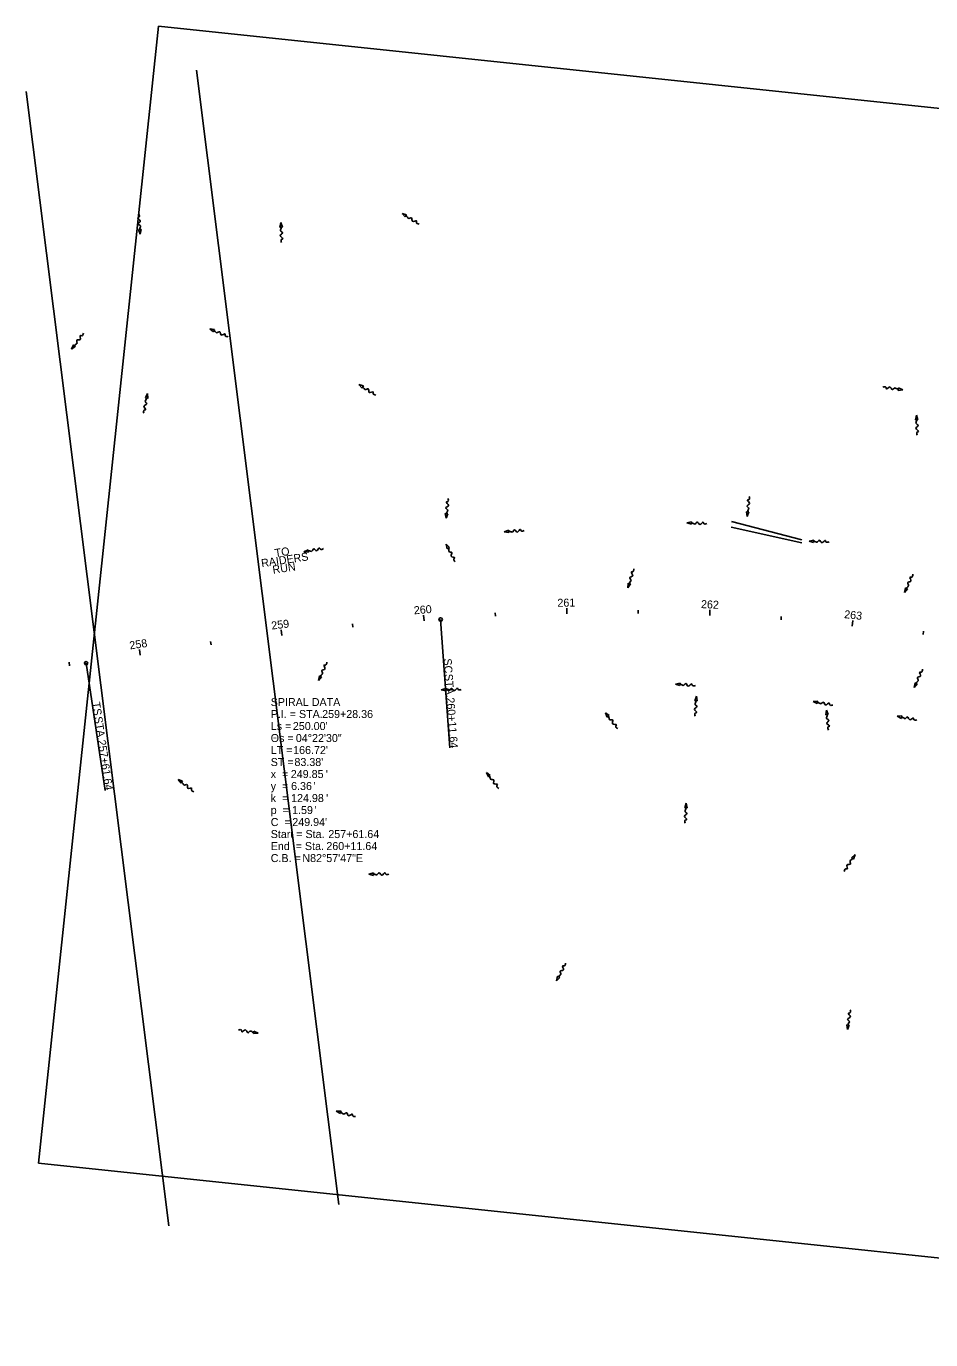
# Model space of a CAD drawing. Extents: x 1433976 to 1442459, y 450932 to 452534.
# Drawn here: x 1438096 to 1438729, y 451615 to 452534 of the extents above; entities that cross this region are included whole.
import ezdxf

# ---------------------------------------------------------------- set-up
doc = ezdxf.new("R2010")
doc.units = 0
for name, color, linetype in [('Default', 7, 'Continuous'), ('DT_X_Break_Line', 7, 'Continuous'), ('DT_X_Contour_Text', 7, 'Continuous'), ('DT_X_Island', 7, 'Continuous'), ('DT_X_Terrain_Boundary', 7, 'Continuous'), ('PV_X_Shoulder_Aggregate', 7, 'Continuous'), ('SV_X_Top_of_Bank', 7, 'Continuous'), ('VG_X_Tree_Line_Rt', 7, 'Continuous')]:
    doc.layers.add(name, color=color, linetype=linetype)

msp = doc.modelspace()

# ---------------------------------------------------------------- linework, layer by layer
at = {"layer": 'DT_X_Break_Line'}
for p, q in [((1438386.03, 452118.99), (1438392.5, 452029.22)), ((1438137.98, 452088.37), (1438151.27, 451999.36))]:
    msp.add_line(p, q, dxfattribs=at)
for centre in [(1438386.03, 452118.99), (1438137.98, 452088.37)]:
    msp.add_circle(centre, 1.2, dxfattribs=at)
at = {"layer": 'DT_X_Contour_Text'}
msp.add_lwpolyline([(1438188.57, 452534.13), (1438104.78, 451738.53), (1439278.28, 451614.94), (1439362.08, 452410.54)], close=True, dxfattribs=at)
at = {"layer": 'DT_X_Terrain_Boundary'}
for p, q in [((1438474.29, 452122.96), (1438474.22, 452126.96)), ((1438524.29, 452123.09), (1438524.32, 452125.49)), ((1438574.27, 452121.7), (1438574.44, 452125.7)), ((1438324.64, 452113.5), (1438324.39, 452115.89)), ((1438374.42, 452118.12), (1438374.11, 452122.1)), ((1438424.32, 452121.3), (1438424.2, 452123.7)), ((1438624.18, 452118.78), (1438624.36, 452121.17)), ((1438673.98, 452114.34), (1438674.4, 452118.32)), ((1438274.97, 452107.74), (1438274.47, 452111.71)), ((1438723.62, 452108.38), (1438723.94, 452110.75)), ((1438175.92, 452094.02), (1438175.34, 452097.97)), ((1438225.41, 452101.15), (1438225.08, 452103.52)), ((1438126.47, 452086.65), (1438126.11, 452089.03))]:
    msp.add_line(p, q, dxfattribs=at)
at = {"layer": 'PV_X_Shoulder_Aggregate'}
for p, q in [((1438361.33, 452400.73), (1438359.07, 452403.15)), ((1438359.07, 452403.15), (1438362.24, 452402.18)), ((1438362.24, 452402.18), (1438361.33, 452400.73)), ((1438174.73, 452391.84), (1438176.45, 452391.96)), ((1438175.81, 452388.71), (1438174.73, 452391.84)), ((1438176.45, 452391.96), (1438175.81, 452388.71)), ((1438273.58, 452393.48), (1438274.34, 452396.71)), ((1438275.3, 452393.54), (1438273.58, 452393.48)), ((1438274.34, 452396.71), (1438275.3, 452393.54)), ((1438227.11, 452320.32), (1438224.51, 452322.37)), ((1438224.51, 452322.37), (1438227.79, 452321.9)), ((1438227.79, 452321.9), (1438227.11, 452320.32)), ((1438127.88, 452308.11), (1438129.11, 452311.19)), ((1438130.49, 452310.16), (1438127.88, 452308.11)), ((1438129.11, 452311.19), (1438130.49, 452310.16)), ((1438331.08, 452280.96), (1438328.82, 452283.39)), ((1438328.82, 452283.39), (1438331.99, 452282.42)), ((1438331.99, 452282.42), (1438331.08, 452280.96)), ((1438179.5, 452274.06), (1438180.94, 452277.04)), ((1438181.18, 452273.74), (1438179.5, 452274.06)), ((1438180.94, 452277.04), (1438181.18, 452273.74)), ((1438706, 452279.3), (1438706.23, 452281)), ((1438709.28, 452279.7), (1438706, 452279.3)), ((1438706.23, 452281), (1438709.28, 452279.7)), ((1438718.21, 452258.69), (1438718.94, 452261.92)), ((1438719.92, 452258.76), (1438718.21, 452258.69)), ((1438718.94, 452261.92), (1438719.92, 452258.76)), ((1438389.84, 452189.84), (1438389.31, 452193.11)), ((1438389.31, 452193.11), (1438391.02, 452192.93)), ((1438391.02, 452192.93), (1438389.84, 452189.84)), ((1438600.46, 452191.15), (1438599.93, 452194.43)), ((1438599.93, 452194.43), (1438601.64, 452194.25)), ((1438601.64, 452194.25), (1438600.46, 452191.15)), ((1438430.58, 452180.41), (1438433.72, 452181.47)), ((1438433.82, 452179.75), (1438430.58, 452180.41)), ((1438433.72, 452181.47), (1438433.82, 452179.75)), ((1438558.3, 452186.54), (1438561.52, 452187.29)), ((1438561.47, 452185.58), (1438558.3, 452186.54)), ((1438561.52, 452187.29), (1438561.47, 452185.58)), ((1438390.62, 452168.54), (1438389.93, 452171.78)), ((1438389.93, 452171.78), (1438392.15, 452169.32)), ((1438643.79, 452173.83), (1438647.01, 452174.57)), ((1438646.95, 452172.86), (1438643.79, 452173.83)), ((1438647.01, 452174.57), (1438646.95, 452172.86)), ((1438290.26, 452166.44), (1438293.29, 452167.77)), ((1438293.55, 452166.07), (1438290.26, 452166.44)), ((1438293.29, 452167.77), (1438293.55, 452166.07)), ((1438392.15, 452169.32), (1438390.62, 452168.54)), ((1438517.08, 452141.12), (1438517.17, 452144.43)), ((1438518.82, 452143.94), (1438517.08, 452141.12)), ((1438517.17, 452144.43), (1438518.82, 452143.94)), ((1438710.61, 452137.83), (1438711.14, 452141.1)), ((1438712.71, 452140.39), (1438710.61, 452137.83)), ((1438711.14, 452141.1), (1438712.71, 452140.39)), ((1438300.69, 452076.37), (1438301.22, 452079.64)), ((1438302.78, 452078.94), (1438300.69, 452076.37)), ((1438301.22, 452079.64), (1438302.78, 452078.94)), ((1438386.5, 452069.81), (1438389.68, 452070.72)), ((1438389.71, 452069), (1438386.5, 452069.81)), ((1438389.68, 452070.72), (1438389.71, 452069)), ((1438550.28, 452073.81), (1438553.53, 452074.43)), ((1438553.41, 452072.71), (1438550.28, 452073.81)), ((1438553.53, 452074.43), (1438553.41, 452072.71)), ((1438717.4, 452071.4), (1438717.93, 452074.67)), ((1438719.49, 452073.97), (1438717.4, 452071.4)), ((1438717.93, 452074.67), (1438719.49, 452073.97)), ((1438563.87, 452062.13), (1438564.92, 452065.27)), ((1438565.58, 452062.02), (1438563.87, 452062.13)), ((1438564.92, 452065.27), (1438565.58, 452062.02)), ((1438646.56, 452061.58), (1438649.86, 452061.84)), ((1438649.55, 452060.15), (1438646.56, 452061.58)), ((1438649.86, 452061.84), (1438649.55, 452060.15)), ((1438502.62, 452050.63), (1438501.35, 452053.69)), ((1438501.35, 452053.69), (1438503.98, 452051.68)), ((1438503.98, 452051.68), (1438502.62, 452050.63)), ((1438655.5, 452052.24), (1438656.04, 452055.51)), ((1438657.21, 452052.41), (1438655.5, 452052.24)), ((1438656.04, 452055.51), (1438657.21, 452052.41)), ((1438705.48, 452051.22), (1438708.79, 452051.48)), ((1438708.79, 452051.48), (1438708.47, 452049.79)), ((1438708.47, 452049.79), (1438705.48, 452051.22)), ((1438204.46, 452004.42), (1438202.48, 452007.08)), ((1438202.48, 452007.08), (1438205.52, 452005.77)), ((1438205.52, 452005.77), (1438204.46, 452004.42)), ((1438419.43, 452008.8), (1438418.16, 452011.86)), ((1438418.16, 452011.86), (1438420.79, 452009.85)), ((1438420.79, 452009.85), (1438419.43, 452008.8)), ((1438556.86, 451987.23), (1438557.91, 451990.37)), ((1438558.58, 451987.13), (1438556.86, 451987.23)), ((1438557.91, 451990.37), (1438558.58, 451987.13)), ((1438673.49, 451952.19), (1438675.96, 451954.4)), ((1438674.93, 451951.25), (1438673.49, 451952.19)), ((1438675.96, 451954.4), (1438674.93, 451951.25)), ((1438335.78, 451940.78), (1438338.98, 451941.64)), ((1438338.98, 451941.64), (1438338.98, 451939.92)), ((1438338.98, 451939.92), (1438335.78, 451940.78)), ((1438467.11, 451866.02), (1438467.8, 451869.26)), ((1438469.33, 451868.48), (1438467.11, 451866.02)), ((1438467.8, 451869.26), (1438469.33, 451868.48)), ((1438255.07, 451829.18), (1438255.35, 451830.88)), ((1438255.35, 451830.88), (1438258.37, 451829.51)), ((1438670.59, 451832.06), (1438670.2, 451835.35)), ((1438670.2, 451835.35), (1438671.9, 451835.1)), ((1438671.9, 451835.1), (1438670.59, 451832.06)), ((1438258.37, 451829.51), (1438255.07, 451829.18)), ((1438313.04, 451774.81), (1438316.35, 451774.82)), ((1438315.91, 451773.16), (1438313.04, 451774.81)), ((1438316.35, 451774.82), (1438315.91, 451773.16))]:
    msp.add_line(p, q, dxfattribs=at)
for points in [[(1438175.6, 452391.9), (1438175.59, 452392.03), (1438175.8, 452393.36), (1438176.03, 452394.21), (1438174.44, 452395.8), (1438175.95, 452397.85), (1438174.15, 452399.97), (1438175.01, 452400.49), (1438174.83, 452402.68)], [(1438361.78, 452401.45), (1438361.88, 452401.38), (1438362.84, 452400.43), (1438363.39, 452399.74), (1438365.61, 452400.09), (1438366.38, 452397.66), (1438369.16, 452397.87), (1438369.07, 452396.88), (1438370.94, 452395.73)], [(1438274.43, 452393.52), (1438274.44, 452393.39), (1438274.18, 452392.06), (1438273.91, 452391.22), (1438275.44, 452389.57), (1438273.85, 452387.58), (1438275.57, 452385.4), (1438274.7, 452384.91), (1438274.79, 452382.72)], [(1438129.8, 452310.67), (1438129.88, 452310.77), (1438130.91, 452311.64), (1438131.64, 452312.13), (1438131.48, 452314.37), (1438133.97, 452314.94), (1438133.99, 452317.72), (1438134.98, 452317.54), (1438136.28, 452319.32)], [(1438227.44, 452321.11), (1438227.56, 452321.06), (1438228.65, 452320.26), (1438229.3, 452319.67), (1438231.44, 452320.35), (1438232.58, 452318.07), (1438235.28, 452318.71), (1438235.35, 452317.71), (1438237.38, 452316.86)], [(1438331.53, 452281.69), (1438331.64, 452281.62), (1438332.59, 452280.67), (1438333.15, 452279.98), (1438335.36, 452280.33), (1438336.13, 452277.9), (1438338.91, 452278.11), (1438338.82, 452277.11), (1438340.69, 452275.97)], [(1438706.12, 452280.15), (1438705.99, 452280.17), (1438704.73, 452280.65), (1438703.95, 452281.05), (1438702.06, 452279.83), (1438700.37, 452281.73), (1438697.92, 452280.41), (1438697.6, 452281.35), (1438695.42, 452281.63)], [(1438180.33, 452273.9), (1438180.31, 452273.78), (1438179.77, 452272.54), (1438179.33, 452271.77), (1438180.46, 452269.83), (1438178.48, 452268.24), (1438179.68, 452265.73), (1438178.72, 452265.45), (1438178.33, 452263.29)], [(1438719.05, 452258.73), (1438719.06, 452258.6), (1438718.81, 452257.27), (1438718.56, 452256.43), (1438720.09, 452254.79), (1438718.52, 452252.79), (1438720.26, 452250.62), (1438719.39, 452250.13), (1438719.5, 452247.93)], [(1438390.17, 452193.02), (1438390.18, 452193.14), (1438390.61, 452194.42), (1438390.99, 452195.22), (1438389.7, 452197.06), (1438391.54, 452198.82), (1438390.12, 452201.22), (1438391.06, 452201.58), (1438391.26, 452203.76)], [(1438600.8, 452194.33), (1438600.81, 452194.46), (1438601.24, 452195.74), (1438601.61, 452196.54), (1438600.32, 452198.38), (1438602.16, 452200.14), (1438600.75, 452202.53), (1438601.68, 452202.89), (1438601.88, 452205.08)], [(1438433.77, 452180.6), (1438433.89, 452180.61), (1438435.23, 452180.39), (1438436.08, 452180.15), (1438437.68, 452181.72), (1438439.72, 452180.2), (1438441.85, 452181.98), (1438442.36, 452181.12), (1438444.55, 452181.28)], [(1438561.49, 452186.43), (1438561.62, 452186.42), (1438562.92, 452186.08), (1438563.75, 452185.76), (1438565.49, 452187.17), (1438567.38, 452185.46), (1438569.67, 452187.03), (1438570.09, 452186.13), (1438572.29, 452186.08)], [(1438646.98, 452173.71), (1438647.11, 452173.7), (1438648.41, 452173.36), (1438649.23, 452173.04), (1438650.98, 452174.45), (1438652.86, 452172.73), (1438655.16, 452174.3), (1438655.58, 452173.39), (1438657.78, 452173.34)], [(1438293.42, 452166.91), (1438293.55, 452166.93), (1438294.89, 452166.83), (1438295.76, 452166.67), (1438297.22, 452168.38), (1438299.38, 452167.04), (1438301.35, 452169.01), (1438301.93, 452168.19), (1438304.1, 452168.55)], [(1438391.37, 452168.93), (1438391.43, 452168.82), (1438391.76, 452167.51), (1438391.88, 452166.63), (1438393.96, 452165.79), (1438393.37, 452163.31), (1438395.86, 452162.06), (1438395.27, 452161.25), (1438396.28, 452159.31)], [(1438518, 452144.18), (1438518.04, 452144.3), (1438518.7, 452145.48), (1438519.22, 452146.19), (1438518.3, 452148.24), (1438520.43, 452149.63), (1438519.49, 452152.24), (1438520.48, 452152.42), (1438521.08, 452154.54)], [(1438711.93, 452140.74), (1438711.98, 452140.85), (1438712.8, 452141.93), (1438713.4, 452142.57), (1438712.76, 452144.72), (1438715.06, 452145.81), (1438714.48, 452148.53), (1438715.48, 452148.58), (1438716.36, 452150.59)], [(1438302, 452079.28), (1438302.06, 452079.4), (1438302.87, 452080.48), (1438303.48, 452081.12), (1438302.83, 452083.27), (1438305.13, 452084.36), (1438304.54, 452087.08), (1438305.54, 452087.13), (1438306.42, 452089.14)], [(1438718.72, 452074.31), (1438718.77, 452074.43), (1438719.58, 452075.51), (1438720.19, 452076.15), (1438719.54, 452078.3), (1438721.84, 452079.39), (1438721.25, 452082.11), (1438722.25, 452082.16), (1438723.13, 452084.17)], [(1438389.69, 452069.85), (1438389.82, 452069.86), (1438391.14, 452069.58), (1438391.98, 452069.3), (1438393.65, 452070.8), (1438395.62, 452069.19), (1438397.83, 452070.88), (1438398.3, 452069.99), (1438400.49, 452070.05)], [(1438553.47, 452073.56), (1438553.59, 452073.55), (1438554.88, 452073.16), (1438555.69, 452072.8), (1438557.49, 452074.15), (1438559.31, 452072.36), (1438561.66, 452073.84), (1438562.05, 452072.91), (1438564.24, 452072.77)], [(1438564.72, 452062.08), (1438564.71, 452061.95), (1438564.33, 452060.66), (1438563.99, 452059.84), (1438565.36, 452058.06), (1438563.59, 452056.22), (1438565.11, 452053.89), (1438564.19, 452053.49), (1438564.08, 452051.29)], [(1438649.7, 452060.99), (1438649.82, 452060.96), (1438651.06, 452060.43), (1438651.83, 452059.99), (1438653.77, 452061.12), (1438655.37, 452059.15), (1438657.88, 452060.36), (1438658.16, 452059.4), (1438660.32, 452059.02)], [(1438656.35, 452052.33), (1438656.36, 452052.2), (1438656.19, 452050.86), (1438655.99, 452050), (1438657.62, 452048.46), (1438656.17, 452046.37), (1438658.03, 452044.3), (1438657.19, 452043.76), (1438657.43, 452041.58)], [(1438503.29, 452051.16), (1438503.37, 452051.05), (1438503.93, 452049.83), (1438504.21, 452048.99), (1438506.41, 452048.55), (1438506.29, 452046), (1438508.97, 452045.23), (1438508.53, 452044.33), (1438509.89, 452042.6)], [(1438708.62, 452050.63), (1438708.75, 452050.6), (1438709.99, 452050.07), (1438710.76, 452049.63), (1438712.69, 452050.77), (1438714.3, 452048.79), (1438716.8, 452050), (1438717.08, 452049.04), (1438719.25, 452048.66)], [(1438420.11, 452009.32), (1438420.18, 452009.22), (1438420.75, 452008), (1438421.03, 452007.16), (1438423.23, 452006.71), (1438423.11, 452004.17), (1438425.78, 452003.4), (1438425.35, 452002.5), (1438426.71, 452000.77)], [(1438204.98, 452005.09), (1438205.08, 452005.01), (1438205.93, 452003.96), (1438206.41, 452003.22), (1438208.65, 452003.33), (1438209.16, 452000.83), (1438211.94, 452000.75), (1438211.74, 451999.76), (1438213.48, 451998.42)], [(1438557.71, 451987.18), (1438557.7, 451987.06), (1438557.32, 451985.76), (1438556.99, 451984.95), (1438558.35, 451983.16), (1438556.59, 451981.33), (1438558.1, 451978.99), (1438557.18, 451978.59), (1438557.07, 451976.4)], [(1438674.21, 451951.73), (1438674.14, 451951.62), (1438673.17, 451950.69), (1438672.47, 451950.15), (1438672.77, 451947.92), (1438670.33, 451947.2), (1438670.49, 451944.42), (1438669.5, 451944.53), (1438668.31, 451942.68)], [(1438338.97, 451940.77), (1438339.1, 451940.77), (1438340.42, 451940.47), (1438341.25, 451940.18), (1438342.95, 451941.65), (1438344.89, 451940), (1438347.13, 451941.65), (1438347.58, 451940.76), (1438349.78, 451940.78)], [(1438468.57, 451868.86), (1438468.63, 451868.97), (1438469.49, 451870.01), (1438470.13, 451870.62), (1438469.59, 451872.8), (1438471.94, 451873.78), (1438471.49, 451876.52), (1438472.49, 451876.52), (1438473.47, 451878.49)], [(1438671.05, 451835.22), (1438671.07, 451835.34), (1438671.56, 451836.6), (1438671.96, 451837.39), (1438670.75, 451839.28), (1438672.67, 451840.96), (1438671.35, 451843.41), (1438672.3, 451843.73), (1438672.6, 451845.91)], [(1438255.21, 451830.04), (1438255.09, 451830.06), (1438253.84, 451830.57), (1438253.07, 451830.99), (1438251.15, 451829.82), (1438249.51, 451831.76), (1438247.03, 451830.5), (1438246.73, 451831.46), (1438244.56, 451831.79)], [(1438316.12, 451773.98), (1438316.25, 451773.95), (1438317.44, 451773.32), (1438318.17, 451772.83), (1438320.19, 451773.81), (1438321.64, 451771.72), (1438324.23, 451772.75), (1438324.44, 451771.77), (1438326.57, 451771.23)]]:
    msp.add_spline(points, degree=3, dxfattribs=at)
at = {"layer": 'SV_X_Top_of_Bank'}
for p, q in [((1438589.33, 452183.5), (1438638.7, 452172.73)), ((1438589.47, 452187.5), (1438638.7, 452174.73))]:
    msp.add_line(p, q, dxfattribs=at)
at = {"layer": 'VG_X_Tree_Line_Rt'}
for p, q in [((1438215.23, 452503.38), (1438314.87, 451709.61)), ((1438096.16, 452488.44), (1438195.81, 451694.67))]:
    msp.add_line(p, q, dxfattribs=at)
msp.add_lwpolyline([(1438188.57, 452534.13), (1439362.08, 452410.54), (1439278.28, 451614.94), (1438104.78, 451738.53)], close=True, dxfattribs=at)

# ---------------------------------------------------------------- texts
at = {"layer": 'Default'}
for s, p in [('RAIDERS ', (1438260.91, 452155.53)), ('TO ', (1438270.37, 452162.67)), ('RUN', (1438268.86, 452150.98))]:
    msp.add_text(s, height=5.6, rotation=8.486, dxfattribs=at).set_placement(p)
at = {"layer": 'DT_X_Break_Line'}
for s, rotation, p in [('SC', 274.12021, (1438388.08, 452091.52)), (' STA. ', 274.12021, (1438388.71, 452082.83)), ('TS', 278.49521, (1438142.16, 452060.9)), ('260+11.64', 274.12021, (1438390.05, 452064.23)), (' STA. ', 278.49521, (1438143.37, 452052.77)), ('257+61.64', 278.49521, (1438146.13, 452034.33))]:
    msp.add_text(s, height=5.6, rotation=rotation, dxfattribs=at).set_placement(p)
at = {"layer": 'DT_X_Island'}
for s, p in [('SPIRAL DATA', (1438267.16, 452058.42)), ('P.I. = STA. ', (1438267.16, 452050.02)), ('259+28.36', (1438303.14, 452050.02)), ('Ls = ', (1438267.16, 452041.62)), ("250.00'", (1438282.65, 452041.62)), ('Θs = ', (1438267.16, 452033.22)), ('04°22\'30"', (1438284.73, 452033.22)), ('LT = ', (1438267.16, 452024.82)), ("166.72'", (1438282.85, 452024.82)), ('ST = ', (1438267.16, 452016.42)), ("83.38'", (1438283.76, 452016.42)), ('x  = ', (1438267.16, 452008.02)), ('249.85', (1438281.22, 452008.02)), ("'", (1438305.73, 452008.02)), ('y  = ', (1438267.16, 451999.62)), ('k  = ', (1438267.16, 451991.22)), ('6.36', (1438281.42, 451999.62)), ('124.98', (1438281.42, 451991.22)), ("'", (1438296.99, 451999.62)), ("'", (1438305.93, 451991.22)), ('p  = ', (1438267.16, 451982.82)), ('1.59', (1438282.12, 451982.82)), ("'", (1438297.68, 451982.82)), ('C  = ', (1438267.16, 451974.42)), ("249.94'", (1438282.25, 451974.42)), ('Start = Sta. ', (1438267.16, 451966.02)), ('257+61.64', (1438307.46, 451966.02)), ('End  = Sta. ', (1438267.16, 451957.62)), ('260+11.64', (1438306.08, 451957.62)), ('C.B. = ', (1438267.16, 451949.22)), ('N82°57\'47"E', (1438289.3, 451949.22))]:
    msp.add_text(s, height=5.6, dxfattribs=at).set_placement(p)
at = {"layer": 'DT_X_Terrain_Boundary'}
for s, rotation, p in [('260', 4.51816, (1438367.51, 452122.58)), ('261', 1.02764, (1438467.76, 452127.84)), ('262', 357.52763, (1438568.07, 452126.97)), ('263', 354.02763, (1438668.14, 452119.98)), ('259', 7.15519, (1438267.95, 452111.9)), ('258', 8.39222, (1438168.76, 452098.01))]:
    msp.add_text(s, height=5.6, rotation=rotation, dxfattribs=at).set_placement(p)

doc.saveas('drawing.dxf')
